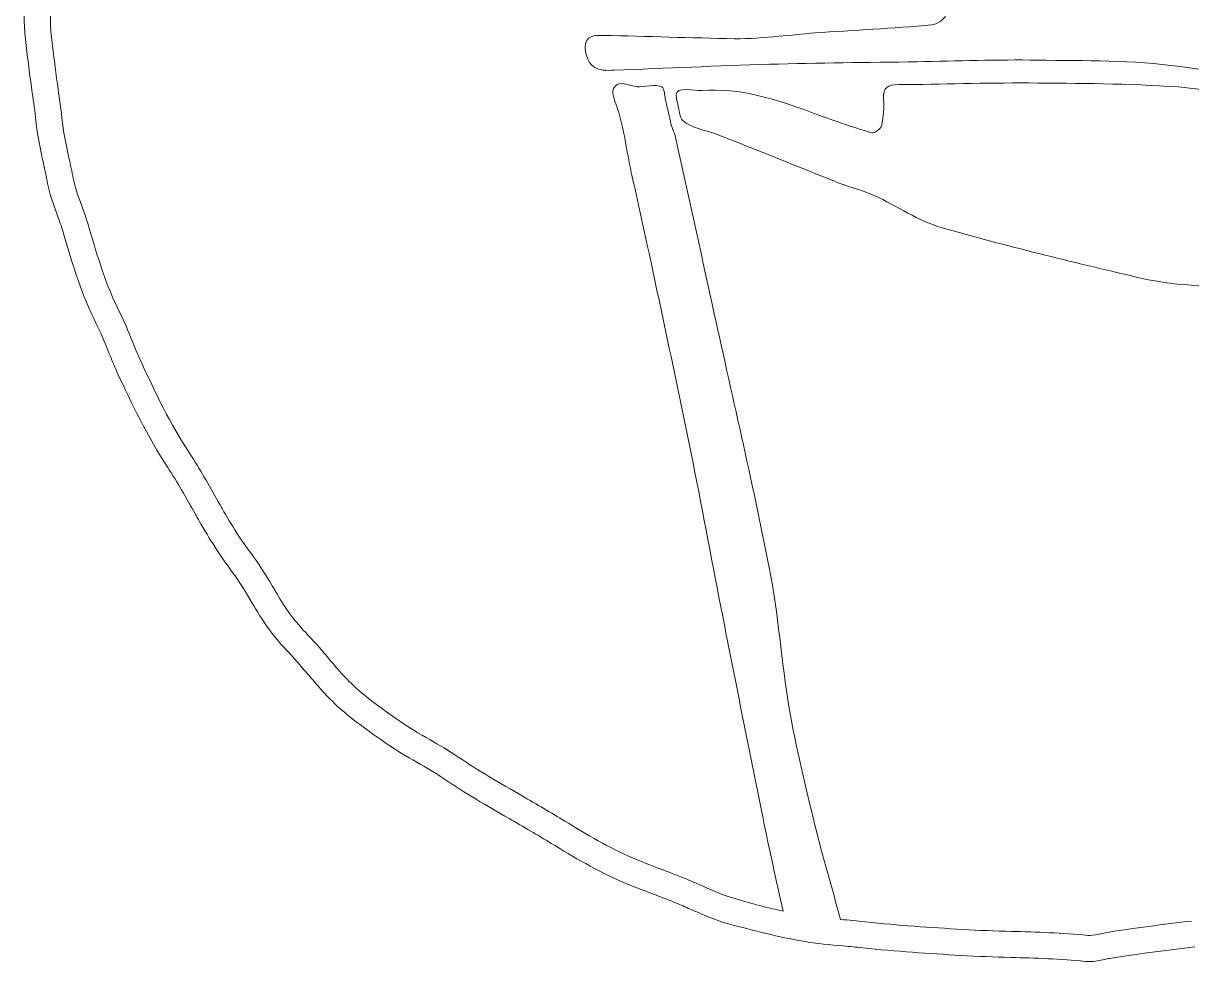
# Model space of a CAD drawing. Header units: inches. Extents: x 5 to 205, y 56 to 256.
# Drawn here: x 75.23 to 108.48, y 128.1 to 154.81 of the extents above; entities that cross this region are included whole.
import ezdxf

# ---------------------------------------------------------------- set-up
doc = ezdxf.new("R2010")
doc.units = ezdxf.units.IN
doc.header["$MEASUREMENT"] = 0

# ---------------------------------------------------------------- blocks, each defined once
blk = doc.blocks.new('block 83')
at = {"color": 7, "lineweight": 15, "true_color": 0xffffff}
blk.add_open_spline([(75.259, 155.266), (75.226, 154.769), (75.288, 154.297), (75.348, 153.84)], degree=3, dxfattribs=at)
blk = doc.blocks.new('block 84')
at = {"color": 7, "lineweight": 15, "true_color": 0xffffff}
blk.add_open_spline([(75.348, 153.84), (75.364, 153.723), (75.378, 153.606), (75.393, 153.489)], degree=3, dxfattribs=at)
blk = doc.blocks.new('block 85')
at = {"color": 7, "lineweight": 15, "true_color": 0xffffff}
blk.add_open_spline([(75.393, 153.489), (75.418, 153.27), (75.449, 153.049), (75.48, 152.835)], degree=3, dxfattribs=at)
blk = doc.blocks.new('block 86')
at = {"color": 7, "lineweight": 15, "true_color": 0xffffff}
blk.add_open_spline([(75.48, 152.835), (75.517, 152.575), (75.556, 152.306), (75.582, 152.046)], degree=3, dxfattribs=at)
blk = doc.blocks.new('block 87')
at = {"color": 7, "lineweight": 15, "true_color": 0xffffff}
blk.add_open_spline([(75.582, 152.046), (75.625, 151.627), (75.713, 151.223), (75.798, 150.83)], degree=3, dxfattribs=at)
blk = doc.blocks.new('block 88')
at = {"color": 7, "lineweight": 15, "true_color": 0xffffff}
blk.add_open_spline([(75.798, 150.83), (75.839, 150.643), (75.881, 150.449), (75.917, 150.259)], degree=3, dxfattribs=at)
blk = doc.blocks.new('block 89')
at = {"color": 7, "lineweight": 15, "true_color": 0xffffff}
blk.add_open_spline([(75.917, 150.259), (75.977, 149.943), (76.084, 149.65), (76.188, 149.366)], degree=3, dxfattribs=at)
blk = doc.blocks.new('block 90')
at = {"color": 7, "lineweight": 15, "true_color": 0xffffff}
blk.add_open_spline([(76.188, 149.366), (76.249, 149.196), (76.308, 149.035), (76.356, 148.873)], degree=3, dxfattribs=at)
blk = doc.blocks.new('block 91')
at = {"color": 7, "lineweight": 15, "true_color": 0xffffff}
blk.add_open_spline([(76.39, 148.76), (76.636, 147.926), (76.891, 147.063), (77.303, 146.258)], degree=3, dxfattribs=at)
blk = doc.blocks.new('block 92')
at = {"color": 7, "lineweight": 15, "true_color": 0xffffff}
blk.add_open_spline([(77.303, 146.258), (77.429, 146.01), (77.532, 145.753), (77.643, 145.481)], degree=3, dxfattribs=at)
blk = doc.blocks.new('block 93')
at = {"color": 7, "lineweight": 15, "true_color": 0xffffff}
blk.add_open_spline([(77.643, 145.481), (77.723, 145.282), (77.807, 145.076), (77.899, 144.873)], degree=3, dxfattribs=at)
blk = doc.blocks.new('block 94')
at = {"color": 7, "lineweight": 15, "true_color": 0xffffff}
blk.add_open_spline([(77.899, 144.873), (78.311, 143.982), (78.76, 143.038), (79.339, 142.164)], degree=3, dxfattribs=at)
blk = doc.blocks.new('block 95')
at = {"color": 7, "lineweight": 15, "true_color": 0xffffff}
blk.add_open_spline([(79.339, 142.164), (79.616, 141.745), (79.871, 141.291), (80.116, 140.851)], degree=3, dxfattribs=at)
blk = doc.blocks.new('block 96')
at = {"color": 7, "lineweight": 15, "true_color": 0xffffff}
blk.add_open_spline([(80.116, 140.851), (80.157, 140.778), (80.198, 140.706), (80.239, 140.633)], degree=3, dxfattribs=at)
blk = doc.blocks.new('block 97')
at = {"color": 7, "lineweight": 15, "true_color": 0xffffff}
blk.add_open_spline([(80.239, 140.633), (80.515, 140.141), (80.833, 139.652), (81.183, 139.181)], degree=3, dxfattribs=at)
blk = doc.blocks.new('block 98')
at = {"color": 7, "lineweight": 15, "true_color": 0xffffff}
blk.add_open_spline([(81.183, 139.181), (81.383, 138.911), (81.565, 138.603), (81.742, 138.305)], degree=3, dxfattribs=at)
blk = doc.blocks.new('block 99')
at = {"color": 7, "lineweight": 15, "true_color": 0xffffff}
blk.add_open_spline([(81.742, 138.305), (81.776, 138.247), (81.81, 138.19), (81.844, 138.133)], degree=3, dxfattribs=at)
blk = doc.blocks.new('block 100')
at = {"color": 7, "lineweight": 15, "true_color": 0xffffff}
blk.add_open_spline([(81.844, 138.133), (82.13, 137.653), (82.41, 137.279), (82.724, 136.958)], degree=3, dxfattribs=at)
blk = doc.blocks.new('block 101')
at = {"color": 7, "lineweight": 15, "true_color": 0xffffff}
blk.add_open_spline([(82.724, 136.958), (82.928, 136.748), (83.115, 136.527), (83.316, 136.293)], degree=3, dxfattribs=at)
blk = doc.blocks.new('block 102')
at = {"color": 7, "lineweight": 15, "true_color": 0xffffff}
blk.add_open_spline([(83.316, 136.293), (83.594, 135.967), (83.881, 135.629), (84.216, 135.327)], degree=3, dxfattribs=at)
blk = doc.blocks.new('block 103')
at = {"color": 7, "lineweight": 15, "true_color": 0xffffff}
blk.add_open_spline([(84.216, 135.327), (84.605, 134.975), (85.028, 134.68), (85.438, 134.393)], degree=3, dxfattribs=at)
blk = doc.blocks.new('block 104')
at = {"color": 7, "lineweight": 15, "true_color": 0xffffff}
blk.add_open_spline([(85.547, 134.318), (85.835, 134.117), (86.136, 133.943), (86.426, 133.776)], degree=3, dxfattribs=at)
blk = doc.blocks.new('block 105')
at = {"color": 7, "lineweight": 15, "true_color": 0xffffff}
blk.add_open_spline([(86.426, 133.776), (86.694, 133.622), (86.947, 133.476), (87.19, 133.31)], degree=3, dxfattribs=at)
blk = doc.blocks.new('block 106')
at = {"color": 7, "lineweight": 15, "true_color": 0xffffff}
blk.add_open_spline([(87.19, 133.31), (87.795, 132.9), (88.433, 132.531), (89.051, 132.174)], degree=3, dxfattribs=at)
blk = doc.blocks.new('block 107')
at = {"color": 7, "lineweight": 15, "true_color": 0xffffff}
blk.add_open_spline([(89.051, 132.174), (89.255, 132.057), (89.464, 131.936), (89.668, 131.816)], degree=3, dxfattribs=at)
blk = doc.blocks.new('block 108')
at = {"color": 7, "lineweight": 15, "true_color": 0xffffff}
blk.add_open_spline([(89.668, 131.816), (89.864, 131.702), (90.062, 131.581), (90.254, 131.465)], degree=3, dxfattribs=at)
blk = doc.blocks.new('block 109')
at = {"color": 7, "lineweight": 15, "true_color": 0xffffff}
blk.add_open_spline([(90.254, 131.465), (90.894, 131.077), (91.555, 130.676), (92.271, 130.37)], degree=3, dxfattribs=at)
blk = doc.blocks.new('block 110')
at = {"color": 7, "lineweight": 15, "true_color": 0xffffff}
blk.add_open_spline([(92.271, 130.37), (92.571, 130.243), (92.876, 130.126), (93.172, 130.014)], degree=3, dxfattribs=at)
blk = doc.blocks.new('block 111')
at = {"color": 7, "lineweight": 15, "true_color": 0xffffff}
blk.add_open_spline([(93.172, 130.014), (93.396, 129.928), (93.627, 129.841), (93.851, 129.749)], degree=3, dxfattribs=at)
blk = doc.blocks.new('block 112')
at = {"color": 7, "lineweight": 15, "true_color": 0xffffff}
blk.add_open_spline([(93.851, 129.749), (93.991, 129.692), (94.128, 129.63), (94.272, 129.565)], degree=3, dxfattribs=at)
blk = doc.blocks.new('block 113')
at = {"color": 7, "lineweight": 15, "true_color": 0xffffff}
blk.add_open_spline([(94.272, 129.565), (94.596, 129.42), (94.93, 129.27), (95.296, 129.174)], degree=3, dxfattribs=at)
blk = doc.blocks.new('block 114')
at = {"color": 7, "lineweight": 15, "true_color": 0xffffff}
blk.add_open_spline([(95.296, 129.174), (96.046, 128.975), (96.724, 128.8), (97.427, 128.676)], degree=3, dxfattribs=at)
blk = doc.blocks.new('block 115')
at = {"color": 7, "lineweight": 15, "true_color": 0xffffff}
blk.add_open_spline([(97.427, 128.676), (97.81, 128.608), (98.193, 128.575), (98.563, 128.543)], degree=3, dxfattribs=at)
blk = doc.blocks.new('block 116')
at = {"color": 7, "lineweight": 15, "true_color": 0xffffff}
blk.add_open_spline([(98.563, 128.543), (98.746, 128.528), (98.937, 128.511), (99.121, 128.491)], degree=3, dxfattribs=at)
blk = doc.blocks.new('block 117')
at = {"color": 7, "lineweight": 15, "true_color": 0xffffff}
blk.add_open_spline([(99.121, 128.491), (100.068, 128.386), (101.008, 128.329), (101.917, 128.273)], degree=3, dxfattribs=at)
blk = doc.blocks.new('block 118')
at = {"color": 7, "lineweight": 15, "true_color": 0xffffff}
blk.add_open_spline([(101.917, 128.273), (102.391, 128.244), (102.87, 128.231), (103.335, 128.217)], degree=3, dxfattribs=at)
blk = doc.blocks.new('block 119')
at = {"color": 7, "lineweight": 15, "true_color": 0xffffff}
blk.add_open_spline([(103.335, 128.217), (104.033, 128.197), (104.755, 128.177), (105.454, 128.103)], degree=3, dxfattribs=at)
blk = doc.blocks.new('block 120')
at = {"color": 7, "lineweight": 15, "true_color": 0xffffff}
blk.add_open_spline([(105.454, 128.103), (105.495, 128.099), (105.535, 128.097), (105.573, 128.097)], degree=3, dxfattribs=at)
blk = doc.blocks.new('block 121')
at = {"color": 7, "lineweight": 15, "true_color": 0xffffff}
blk.add_open_spline([(105.573, 128.097), (105.731, 128.097), (105.873, 128.128), (106.001, 128.157)], degree=3, dxfattribs=at)
blk = doc.blocks.new('block 122')
at = {"color": 7, "lineweight": 15, "true_color": 0xffffff}
blk.add_open_spline([(106.001, 128.157), (106.056, 128.169), (106.109, 128.181), (106.156, 128.188)], degree=3, dxfattribs=at)
blk = doc.blocks.new('block 123')
at = {"color": 7, "lineweight": 15, "true_color": 0xffffff}
blk.add_open_spline([(106.156, 128.188), (106.958, 128.319), (107.782, 128.42), (108.577, 128.517)], degree=3, dxfattribs=at)
blk = doc.blocks.new('block 163')
at = {"color": 7, "lineweight": 15, "true_color": 0xffffff}
blk.add_open_spline([(93.886, 152.367), (93.862, 152.487), (93.821, 152.633), (93.811, 152.768)], degree=3, dxfattribs=at)
blk = doc.blocks.new('block 164')
at = {"color": 7, "lineweight": 15, "true_color": 0xffffff}
blk.add_open_spline([(94.001, 152.048), (93.912, 152.131), (93.913, 152.234), (93.886, 152.367)], degree=3, dxfattribs=at)
blk = doc.blocks.new('block 165')
at = {"color": 7, "lineweight": 15, "true_color": 0xffffff}
blk.add_open_spline([(94.925, 151.667), (94.644, 151.774), (94.227, 151.832), (94.001, 152.048)], degree=3, dxfattribs=at)
blk = doc.blocks.new('block 166')
at = {"color": 7, "lineweight": 15, "true_color": 0xffffff}
blk.add_open_spline([(98.473, 150.259), (97.29, 150.726), (96.115, 151.216), (94.925, 151.667)], degree=3, dxfattribs=at)
blk = doc.blocks.new('block 167')
at = {"color": 7, "lineweight": 15, "true_color": 0xffffff}
blk.add_open_spline([(99.446, 149.914), (99.134, 150.057), (98.793, 150.133), (98.473, 150.259)], degree=3, dxfattribs=at)
blk = doc.blocks.new('block 168')
at = {"color": 7, "lineweight": 15, "true_color": 0xffffff}
blk.add_open_spline([(101.386, 148.991), (100.707, 149.184), (100.098, 149.615), (99.446, 149.914)], degree=3, dxfattribs=at)
blk = doc.blocks.new('block 169')
at = {"color": 7, "lineweight": 15, "true_color": 0xffffff}
blk.add_open_spline([(106.905, 147.589), (105.06, 148.028), (103.211, 148.47), (101.386, 148.991)], degree=3, dxfattribs=at)
blk = doc.blocks.new('block 170')
at = {"color": 7, "lineweight": 15, "true_color": 0xffffff}
blk.add_open_spline([(111.624, 147.362), (110.048, 147.328), (108.46, 147.218), (106.905, 147.589)], degree=3, dxfattribs=at)
blk = doc.blocks.new('block 184')
at = {"color": 7, "lineweight": 15, "true_color": 0xffffff}
blk.add_open_spline([(108.102, 153.003), (108.989, 152.94), (109.86, 152.649), (110.748, 152.563)], degree=3, dxfattribs=at)
blk = doc.blocks.new('block 185')
at = {"color": 7, "lineweight": 15, "true_color": 0xffffff}
blk.add_open_spline([(103.839, 153.117), (105.26, 153.108), (106.684, 153.102), (108.102, 153.003)], degree=3, dxfattribs=at)
blk = doc.blocks.new('block 186')
at = {"color": 7, "lineweight": 15, "true_color": 0xffffff}
blk.add_open_spline([(100.137, 153.071), (101.371, 153.075), (102.605, 153.125), (103.839, 153.117)], degree=3, dxfattribs=at)
blk = doc.blocks.new('block 187')
at = {"color": 7, "lineweight": 15, "true_color": 0xffffff}
blk.add_open_spline([(99.713, 152.667), (99.692, 152.995), (99.832, 153.07), (100.137, 153.071)], degree=3, dxfattribs=at)
blk = doc.blocks.new('block 188')
at = {"color": 7, "lineweight": 15, "true_color": 0xffffff}
blk.add_open_spline([(99.66, 151.909), (99.713, 152.155), (99.729, 152.416), (99.713, 152.667)], degree=3, dxfattribs=at)
blk = doc.blocks.new('block 189')
at = {"color": 7, "lineweight": 15, "true_color": 0xffffff}
blk.add_open_spline([(99.385, 151.694), (99.452, 151.674), (99.641, 151.818), (99.66, 151.909)], degree=3, dxfattribs=at)
blk = doc.blocks.new('block 190')
at = {"color": 7, "lineweight": 15, "true_color": 0xffffff}
blk.add_open_spline([(97.658, 152.277), (98.226, 152.063), (98.803, 151.869), (99.385, 151.694)], degree=3, dxfattribs=at)
blk = doc.blocks.new('block 191')
at = {"color": 7, "lineweight": 15, "true_color": 0xffffff}
blk.add_open_spline([(94.52, 152.899), (95.627, 152.988), (96.645, 152.658), (97.658, 152.277)], degree=3, dxfattribs=at)
blk = doc.blocks.new('block 192')
at = {"color": 7, "lineweight": 15, "true_color": 0xffffff}
blk.add_open_spline([(93.811, 152.768), (93.793, 153.033), (94.337, 152.884), (94.52, 152.899)], degree=3, dxfattribs=at)
blk = doc.blocks.new('block 233')
at = {"color": 7, "lineweight": 15, "true_color": 0xffffff}
blk.add_open_spline([(114.785, 152.919), (112.549, 152.972), (110.353, 153.271), (108.148, 153.584)], degree=3, dxfattribs=at)
blk = doc.blocks.new('block 234')
at = {"color": 7, "lineweight": 15, "true_color": 0xffffff}
blk.add_open_spline([(108.148, 153.584), (106.818, 153.773), (105.453, 153.744), (104.103, 153.767)], degree=3, dxfattribs=at)
blk = doc.blocks.new('block 235')
at = {"color": 7, "lineweight": 15, "true_color": 0xffffff}
blk.add_open_spline([(104.103, 153.767), (102.958, 153.787), (101.812, 153.74), (100.666, 153.722)], degree=3, dxfattribs=at)
blk = doc.blocks.new('block 236')
at = {"color": 7, "lineweight": 15, "true_color": 0xffffff}
blk.add_open_spline([(100.666, 153.722), (99.266, 153.7), (97.864, 153.688), (96.464, 153.648)], degree=3, dxfattribs=at)
blk = doc.blocks.new('block 237')
at = {"color": 7, "lineweight": 15, "true_color": 0xffffff}
blk.add_open_spline([(96.464, 153.648), (94.99, 153.606), (93.518, 153.537), (92.045, 153.481)], degree=3, dxfattribs=at)
blk = doc.blocks.new('block 238')
at = {"color": 7, "lineweight": 15, "true_color": 0xffffff}
blk.add_open_spline([(92.045, 153.481), (91.939, 153.477), (91.832, 153.471), (91.728, 153.485)], degree=3, dxfattribs=at)
blk = doc.blocks.new('block 239')
at = {"color": 7, "lineweight": 15, "true_color": 0xffffff}
blk.add_open_spline([(91.728, 153.485), (91.356, 153.533), (91.236, 153.804), (91.223, 154.125)], degree=3, dxfattribs=at)
blk = doc.blocks.new('block 240')
at = {"color": 7, "lineweight": 15, "true_color": 0xffffff}
blk.add_open_spline([(91.223, 154.125), (91.208, 154.481), (91.501, 154.476), (91.733, 154.471)], degree=3, dxfattribs=at)
blk = doc.blocks.new('block 241')
at = {"color": 7, "lineweight": 15, "true_color": 0xffffff}
blk.add_open_spline([(91.733, 154.471), (92.979, 154.447), (94.225, 154.399), (95.472, 154.378)], degree=3, dxfattribs=at)
blk = doc.blocks.new('block 242')
at = {"color": 7, "lineweight": 15, "true_color": 0xffffff}
blk.add_open_spline([(95.472, 154.378), (95.89, 154.371), (96.311, 154.415), (96.73, 154.446)], degree=3, dxfattribs=at)
blk = doc.blocks.new('block 243')
at = {"color": 7, "lineweight": 15, "true_color": 0xffffff}
blk.add_open_spline([(96.73, 154.446), (97.074, 154.471), (97.416, 154.518), (97.761, 154.541)], degree=3, dxfattribs=at)
blk = doc.blocks.new('block 244')
at = {"color": 7, "lineweight": 15, "true_color": 0xffffff}
blk.add_open_spline([(97.761, 154.541), (98.87, 154.617), (99.979, 154.677), (101.086, 154.769)], degree=3, dxfattribs=at)
blk = doc.blocks.new('block 245')
at = {"color": 7, "lineweight": 15, "true_color": 0xffffff}
blk.add_open_spline([(101.086, 154.769), (101.233, 154.782), (101.429, 154.921), (101.495, 155.054)], degree=3, dxfattribs=at)
blk = doc.blocks.new('block 316')
at = {"color": 7, "lineweight": 15, "true_color": 0xffffff}
blk.add_open_spline([(108.484, 129.254), (107.682, 129.156), (106.851, 129.054), (106.035, 128.921)], degree=3, dxfattribs=at)
blk = doc.blocks.new('block 317')
at = {"color": 7, "lineweight": 15, "true_color": 0xffffff}
blk.add_open_spline([(106.035, 128.921), (105.966, 128.91), (105.9, 128.895), (105.838, 128.881)], degree=3, dxfattribs=at)
blk = doc.blocks.new('block 318')
at = {"color": 7, "lineweight": 15, "true_color": 0xffffff}
blk.add_open_spline([(105.838, 128.881), (105.718, 128.856), (105.616, 128.832), (105.531, 128.842)], degree=3, dxfattribs=at)
blk = doc.blocks.new('block 319')
at = {"color": 7, "lineweight": 15, "true_color": 0xffffff}
blk.add_open_spline([(105.531, 128.842), (104.803, 128.918), (104.067, 128.939), (103.354, 128.959)], degree=3, dxfattribs=at)
blk = doc.blocks.new('block 320')
at = {"color": 7, "lineweight": 15, "true_color": 0xffffff}
blk.add_open_spline([(103.354, 128.959), (102.896, 128.972), (102.422, 128.985), (101.961, 129.014)], degree=3, dxfattribs=at)
blk = doc.blocks.new('block 321')
at = {"color": 7, "lineweight": 15, "true_color": 0xffffff}
blk.add_open_spline([(101.961, 129.014), (101.061, 129.069), (100.13, 129.126), (99.201, 129.228)], degree=3, dxfattribs=at)
blk = doc.blocks.new('block 322')
at = {"color": 7, "lineweight": 15, "true_color": 0xffffff}
blk.add_open_spline([(99.201, 129.228), (98.961, 129.256), (98.719, 129.278), (98.487, 129.3)], degree=3, dxfattribs=at)
blk = doc.blocks.new('block 323')
at = {"color": 7, "lineweight": 15, "true_color": 0xffffff}
blk.add_open_spline([(97.759, 131.985), (97.979, 131.084), (98.248, 130.196), (98.487, 129.3)], degree=3, dxfattribs=at)
blk = doc.blocks.new('block 324')
at = {"color": 7, "lineweight": 15, "true_color": 0xffffff}
blk.add_open_spline([(97.029, 135.315), (97.221, 134.196), (97.491, 133.089), (97.759, 131.985)], degree=3, dxfattribs=at)
blk = doc.blocks.new('block 325')
at = {"color": 7, "lineweight": 15, "true_color": 0xffffff}
blk.add_open_spline([(96.46, 139.317), (96.722, 137.998), (96.801, 136.642), (97.029, 135.315)], degree=3, dxfattribs=at)
blk = doc.blocks.new('block 326')
at = {"color": 7, "lineweight": 15, "true_color": 0xffffff}
blk.add_open_spline([(94.844, 146.776), (95.388, 144.291), (95.966, 141.812), (96.46, 139.317)], degree=3, dxfattribs=at)
blk = doc.blocks.new('block 327')
at = {"color": 7, "lineweight": 15, "true_color": 0xffffff}
blk.add_open_spline([(93.795, 151.562), (94.147, 149.967), (94.495, 148.372), (94.844, 146.776)], degree=3, dxfattribs=at)
blk = doc.blocks.new('block 328')
at = {"color": 7, "lineweight": 15, "true_color": 0xffffff}
blk.add_open_spline([(93.645, 152.02), (93.673, 151.852), (93.757, 151.73), (93.795, 151.562)], degree=3, dxfattribs=at)
blk = doc.blocks.new('block 329')
at = {"color": 7, "lineweight": 15, "true_color": 0xffffff}
blk.add_open_spline([(93.499, 152.676), (93.542, 152.456), (93.607, 152.241), (93.645, 152.02)], degree=3, dxfattribs=at)
blk = doc.blocks.new('block 330')
at = {"color": 7, "lineweight": 15, "true_color": 0xffffff}
blk.add_open_spline([(93.399, 153.005), (93.479, 152.95), (93.483, 152.758), (93.499, 152.676)], degree=3, dxfattribs=at)
blk = doc.blocks.new('block 331')
at = {"color": 7, "lineweight": 15, "true_color": 0xffffff}
blk.add_open_spline([(92.695, 153.007), (92.85, 153.007), (93.269, 153.091), (93.399, 153.005)], degree=3, dxfattribs=at)
blk = doc.blocks.new('block 332')
at = {"color": 7, "lineweight": 15, "true_color": 0xffffff}
blk.add_open_spline([(92.023, 152.963), (92.145, 153.22), (92.493, 153.039), (92.695, 153.007)], degree=3, dxfattribs=at)
blk = doc.blocks.new('block 333')
at = {"color": 7, "lineweight": 15, "true_color": 0xffffff}
blk.add_open_spline([(92.143, 152.383), (92.091, 152.551), (91.967, 152.785), (92.023, 152.963)], degree=3, dxfattribs=at)
blk = doc.blocks.new('block 334')
at = {"color": 7, "lineweight": 15, "true_color": 0xffffff}
blk.add_open_spline([(92.531, 150.578), (92.397, 151.177), (92.329, 151.797), (92.143, 152.383)], degree=3, dxfattribs=at)
blk = doc.blocks.new('block 335')
at = {"color": 7, "lineweight": 15, "true_color": 0xffffff}
blk.add_open_spline([(92.998, 148.457), (92.847, 149.165), (92.688, 149.871), (92.531, 150.578)], degree=3, dxfattribs=at)
blk = doc.blocks.new('block 336')
at = {"color": 7, "lineweight": 15, "true_color": 0xffffff}
blk.add_open_spline([(94.236, 142.57), (93.836, 144.535), (93.417, 146.497), (92.998, 148.457)], degree=3, dxfattribs=at)
blk = doc.blocks.new('block 337')
at = {"color": 7, "lineweight": 15, "true_color": 0xffffff}
blk.add_open_spline([(95.08, 138.203), (94.793, 139.658), (94.532, 141.118), (94.236, 142.57)], degree=3, dxfattribs=at)
blk = doc.blocks.new('block 338')
at = {"color": 7, "lineweight": 15, "true_color": 0xffffff}
blk.add_open_spline([(96.274, 132.218), (95.871, 134.213), (95.473, 136.208), (95.08, 138.203)], degree=3, dxfattribs=at)
blk = doc.blocks.new('block 339')
at = {"color": 7, "lineweight": 15, "true_color": 0xffffff}
blk.add_open_spline([(96.858, 129.537), (96.65, 130.427), (96.458, 131.322), (96.274, 132.218)], degree=3, dxfattribs=at)
blk = doc.blocks.new('block 340')
at = {"color": 7, "lineweight": 15, "true_color": 0xffffff}
blk.add_open_spline([(96.858, 129.537), (96.41, 129.626), (95.972, 129.75), (95.486, 129.891)], degree=3, dxfattribs=at)
blk = doc.blocks.new('block 341')
at = {"color": 7, "lineweight": 15, "true_color": 0xffffff}
blk.add_open_spline([(95.486, 129.891), (95.179, 129.972), (94.887, 130.103), (94.577, 130.242)], degree=3, dxfattribs=at)
blk = doc.blocks.new('block 342')
at = {"color": 7, "lineweight": 15, "true_color": 0xffffff}
blk.add_open_spline([(94.577, 130.242), (94.433, 130.307), (94.283, 130.374), (94.132, 130.435)], degree=3, dxfattribs=at)
blk = doc.blocks.new('block 343')
at = {"color": 7, "lineweight": 15, "true_color": 0xffffff}
blk.add_open_spline([(94.132, 130.435), (93.9, 130.53), (93.664, 130.62), (93.436, 130.707)], degree=3, dxfattribs=at)
blk = doc.blocks.new('block 344')
at = {"color": 7, "lineweight": 15, "true_color": 0xffffff}
blk.add_open_spline([(93.436, 130.707), (93.148, 130.817), (92.849, 130.931), (92.563, 131.053)], degree=3, dxfattribs=at)
blk = doc.blocks.new('block 345')
at = {"color": 7, "lineweight": 15, "true_color": 0xffffff}
blk.add_open_spline([(92.563, 131.053), (91.895, 131.337), (91.285, 131.708), (90.638, 132.099)], degree=3, dxfattribs=at)
blk = doc.blocks.new('block 346')
at = {"color": 7, "lineweight": 15, "true_color": 0xffffff}
blk.add_open_spline([(90.638, 132.099), (90.444, 132.216), (90.245, 132.338), (90.045, 132.455)], degree=3, dxfattribs=at)
blk = doc.blocks.new('block 347')
at = {"color": 7, "lineweight": 15, "true_color": 0xffffff}
blk.add_open_spline([(90.045, 132.455), (89.837, 132.577), (89.626, 132.699), (89.422, 132.816)], degree=3, dxfattribs=at)
blk = doc.blocks.new('block 348')
at = {"color": 7, "lineweight": 15, "true_color": 0xffffff}
blk.add_open_spline([(89.422, 132.816), (88.816, 133.166), (88.189, 133.528), (87.607, 133.923)], degree=3, dxfattribs=at)
blk = doc.blocks.new('block 349')
at = {"color": 7, "lineweight": 15, "true_color": 0xffffff}
blk.add_open_spline([(87.607, 133.923), (87.341, 134.104), (87.064, 134.264), (86.797, 134.418)], degree=3, dxfattribs=at)
blk = doc.blocks.new('block 350')
at = {"color": 7, "lineweight": 15, "true_color": 0xffffff}
blk.add_open_spline([(86.797, 134.418), (86.507, 134.585), (86.232, 134.743), (85.971, 134.926)], degree=3, dxfattribs=at)
blk = doc.blocks.new('block 351')
at = {"color": 7, "lineweight": 15, "true_color": 0xffffff}
blk.add_open_spline([(85.862, 135.002), (85.453, 135.287), (85.066, 135.556), (84.712, 135.876)], degree=3, dxfattribs=at)
blk = doc.blocks.new('block 352')
at = {"color": 7, "lineweight": 15, "true_color": 0xffffff}
blk.add_open_spline([(84.712, 135.876), (84.414, 136.146), (84.154, 136.451), (83.88, 136.773)], degree=3, dxfattribs=at)
blk = doc.blocks.new('block 353')
at = {"color": 7, "lineweight": 15, "true_color": 0xffffff}
blk.add_open_spline([(83.88, 136.773), (83.682, 137.006), (83.476, 137.247), (83.255, 137.474)], degree=3, dxfattribs=at)
blk = doc.blocks.new('block 354')
at = {"color": 7, "lineweight": 15, "true_color": 0xffffff}
blk.add_open_spline([(83.255, 137.474), (82.983, 137.753), (82.737, 138.083), (82.482, 138.511)], degree=3, dxfattribs=at)
blk = doc.blocks.new('block 355')
at = {"color": 7, "lineweight": 15, "true_color": 0xffffff}
blk.add_open_spline([(82.482, 138.511), (82.448, 138.568), (82.415, 138.624), (82.381, 138.682)], degree=3, dxfattribs=at)
blk = doc.blocks.new('block 356')
at = {"color": 7, "lineweight": 15, "true_color": 0xffffff}
blk.add_open_spline([(82.381, 138.682), (82.196, 138.996), (82.003, 139.321), (81.78, 139.622)], degree=3, dxfattribs=at)
blk = doc.blocks.new('block 357')
at = {"color": 7, "lineweight": 15, "true_color": 0xffffff}
blk.add_open_spline([(81.78, 139.622), (81.448, 140.069), (81.147, 140.531), (80.886, 140.996)], degree=3, dxfattribs=at)
blk = doc.blocks.new('block 358')
at = {"color": 7, "lineweight": 15, "true_color": 0xffffff}
blk.add_open_spline([(80.886, 140.996), (80.846, 141.068), (80.805, 141.14), (80.765, 141.212)], degree=3, dxfattribs=at)
blk = doc.blocks.new('block 359')
at = {"color": 7, "lineweight": 15, "true_color": 0xffffff}
blk.add_open_spline([(80.765, 141.212), (80.512, 141.664), (80.251, 142.131), (79.958, 142.573)], degree=3, dxfattribs=at)
blk = doc.blocks.new('block 360')
at = {"color": 7, "lineweight": 15, "true_color": 0xffffff}
blk.add_open_spline([(79.958, 142.573), (79.408, 143.403), (78.973, 144.317), (78.575, 145.183)], degree=3, dxfattribs=at)
blk = doc.blocks.new('block 361')
at = {"color": 7, "lineweight": 15, "true_color": 0xffffff}
blk.add_open_spline([(78.575, 145.183), (78.489, 145.369), (78.412, 145.558), (78.332, 145.758)], degree=3, dxfattribs=at)
blk = doc.blocks.new('block 362')
at = {"color": 7, "lineweight": 15, "true_color": 0xffffff}
blk.add_open_spline([(78.332, 145.758), (78.221, 146.032), (78.106, 146.317), (77.965, 146.594)], degree=3, dxfattribs=at)
blk = doc.blocks.new('block 363')
at = {"color": 7, "lineweight": 15, "true_color": 0xffffff}
blk.add_open_spline([(77.965, 146.594), (77.585, 147.338), (77.34, 148.168), (77.103, 148.97)], degree=3, dxfattribs=at)
blk = doc.blocks.new('block 364')
at = {"color": 7, "lineweight": 15, "true_color": 0xffffff}
blk.add_open_spline([(77.069, 149.083), (77.015, 149.267), (76.95, 149.446), (76.887, 149.619)], degree=3, dxfattribs=at)
blk = doc.blocks.new('block 365')
at = {"color": 7, "lineweight": 15, "true_color": 0xffffff}
blk.add_open_spline([(76.887, 149.619), (76.788, 149.887), (76.697, 150.141), (76.648, 150.395)], degree=3, dxfattribs=at)
blk = doc.blocks.new('block 366')
at = {"color": 7, "lineweight": 15, "true_color": 0xffffff}
blk.add_open_spline([(76.648, 150.395), (76.611, 150.595), (76.567, 150.795), (76.524, 150.987)], degree=3, dxfattribs=at)
blk = doc.blocks.new('block 367')
at = {"color": 7, "lineweight": 15, "true_color": 0xffffff}
blk.add_open_spline([(76.524, 150.987), (76.44, 151.377), (76.36, 151.744), (76.322, 152.121)], degree=3, dxfattribs=at)
blk = doc.blocks.new('block 368')
at = {"color": 7, "lineweight": 15, "true_color": 0xffffff}
blk.add_open_spline([(76.322, 152.121), (76.293, 152.397), (76.254, 152.673), (76.216, 152.94)], degree=3, dxfattribs=at)
blk = doc.blocks.new('block 369')
at = {"color": 7, "lineweight": 15, "true_color": 0xffffff}
blk.add_open_spline([(76.216, 152.94), (76.186, 153.149), (76.155, 153.365), (76.131, 153.575)], degree=3, dxfattribs=at)
blk = doc.blocks.new('block 370')
at = {"color": 7, "lineweight": 15, "true_color": 0xffffff}
blk.add_open_spline([(76.131, 153.575), (76.117, 153.696), (76.1, 153.816), (76.085, 153.936)], degree=3, dxfattribs=at)
blk = doc.blocks.new('block 371')
at = {"color": 7, "lineweight": 15, "true_color": 0xffffff}
blk.add_open_spline([(76.085, 153.936), (76.027, 154.377), (75.973, 154.794), (76.001, 155.217)], degree=3, dxfattribs=at)
blk = doc.blocks.new('block 633')
at = {"color": 7, "lineweight": 15, "true_color": 0xffffff}
blk.add_lwpolyline([(76.356, 148.873), (76.39, 148.76)], dxfattribs=at)
blk = doc.blocks.new('block 634')
at = {"color": 7, "lineweight": 15, "true_color": 0xffffff}
blk.add_lwpolyline([(85.438, 134.393), (85.547, 134.318)], dxfattribs=at)
blk = doc.blocks.new('block 640')
at = {"color": 7, "lineweight": 15, "true_color": 0xffffff}
blk.add_lwpolyline([(85.971, 134.926), (85.862, 135.002)], dxfattribs=at)
blk = doc.blocks.new('block 641')
at = {"color": 7, "lineweight": 15, "true_color": 0xffffff}
blk.add_lwpolyline([(77.103, 148.97), (77.069, 149.083)], dxfattribs=at)

msp = doc.modelspace()

# ---------------------------------------------------------------- block references
for name in ['block 83', 'block 371', 'block 245', 'block 244', 'block 240', 'block 241', 'block 242', 'block 243', 'block 239', 'block 84', 'block 370', 'block 236', 'block 235', 'block 234', 'block 85', 'block 369', 'block 238', 'block 237', 'block 233', 'block 332', 'block 331', 'block 330', 'block 192', 'block 191', 'block 187', 'block 186', 'block 185', 'block 184', 'block 86', 'block 368', 'block 333', 'block 329', 'block 163', 'block 188', 'block 334', 'block 164', 'block 87', 'block 367', 'block 328', 'block 165', 'block 190', 'block 166', 'block 189', 'block 327', 'block 88', 'block 366', 'block 365', 'block 335', 'block 89', 'block 167', 'block 168', 'block 90', 'block 364', 'block 641', 'block 633', 'block 91', 'block 363', 'block 169', 'block 336', 'block 170', 'block 326', 'block 362', 'block 92', 'block 361', 'block 93', 'block 360', 'block 94', 'block 359', 'block 337', 'block 95', 'block 358', 'block 96', 'block 357', 'block 97', 'block 356', 'block 98', 'block 325', 'block 355', 'block 354', 'block 99', 'block 100', 'block 338', 'block 353', 'block 101', 'block 352', 'block 102', 'block 351', 'block 103', 'block 324', 'block 640', 'block 350', 'block 634', 'block 349', 'block 104', 'block 105', 'block 348', 'block 106', 'block 347', 'block 346', 'block 107', 'block 345', 'block 339', 'block 108', 'block 323', 'block 109', 'block 344', 'block 343', 'block 110', 'block 342', 'block 341', 'block 111', 'block 112', 'block 340', 'block 113', 'block 114', 'block 322', 'block 321', 'block 316', 'block 320', 'block 319', 'block 318', 'block 317', 'block 115', 'block 116', 'block 117', 'block 123', 'block 118', 'block 119', 'block 120', 'block 121', 'block 122']:
    msp.add_blockref(name, (0, 0))

doc.saveas('drawing.dxf')
